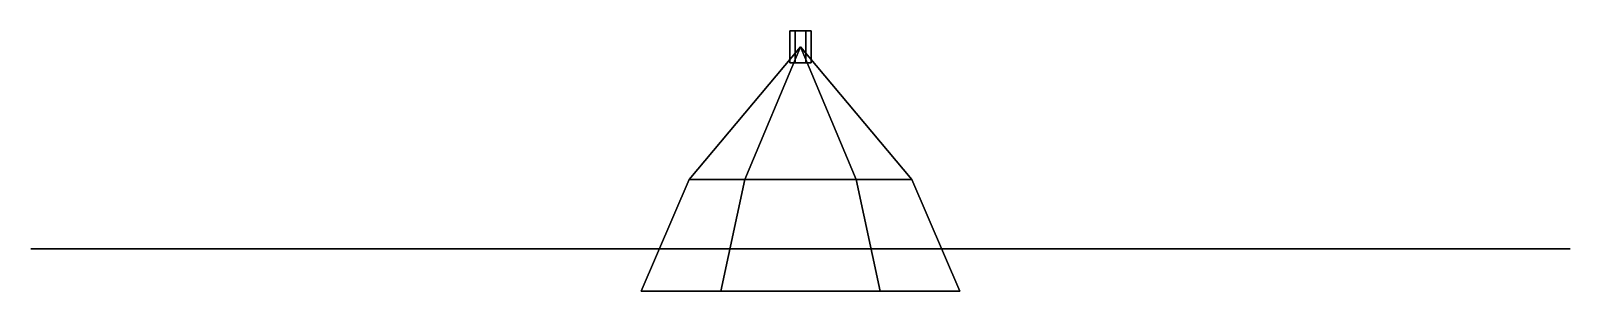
# Model space of a CAD drawing. Extents: x -1.45 to 1.45, y 3.86 to 4.35.
import ezdxf

# ---------------------------------------------------------------- set-up
doc = ezdxf.new("R2010")
doc.units = 0
doc.layers.add('PROP', color=1, linetype='CONTINUOUS')

msp = doc.modelspace()

# ---------------------------------------------------------------- linework, layer by layer
at = {"layer": 'PROP'}
for points in [[(-0.01, 4.35, 0.0173), (-0.02, 4.35), (-0.02, 4.29), (-0.01, 4.29, 0.0173)], [(-0.02, 4.35), (-0.01, 4.35, -0.0173), (-0.01, 4.29, -0.0173), (-0.02, 4.29)], [(0.02, 4.35), (-0.02, 4.35), (-0.01, 4.35, 0.0173), (0.01, 4.35, 0.0173)], [(0.01, 4.35, -0.0173), (-0.01, 4.35, -0.0173), (-0.02, 4.35), (0.02, 4.35)], [(0.01, 4.35, 0.0173), (-0.01, 4.35, 0.0173), (-0.01, 4.29, 0.0173), (0.01, 4.29, 0.0173)], [(-0.01, 4.35, -0.0173), (0.01, 4.35, -0.0173), (0.01, 4.29, -0.0173), (-0.01, 4.29, -0.0173)], [(0.02, 4.35), (0.01, 4.35, 0.0173), (0.01, 4.29, 0.0173), (0.02, 4.29)], [(0.01, 4.35, -0.0173), (0.02, 4.35), (0.02, 4.29), (0.01, 4.29, -0.0173)], [(-0.105, 4.07, -0.1819), (-0.21, 4.07), (0, 4.32)], [(-0.21, 4.07), (-0.105, 4.07, 0.1819), (0, 4.32)], [(0.105, 4.07, -0.1819), (-0.105, 4.07, -0.1819), (0, 4.32)], [(-0.105, 4.07, 0.1819), (0.105, 4.07, 0.1819), (0, 4.32)], [(0.21, 4.07), (0.105, 4.07, -0.1819), (0, 4.32)], [(0.105, 4.07, 0.1819), (0.21, 4.07), (0, 4.32)], [(-0.105, 4.07, 0.1819), (-0.21, 4.07), (-0.3, 3.86), (-0.15, 3.86, 0.2598)], [(-0.21, 4.07), (-0.105, 4.07, -0.1819), (-0.15, 3.86, -0.2598), (-0.3, 3.86)], [(0.105, 4.07, 0.1819), (-0.105, 4.07, 0.1819), (-0.15, 3.86, 0.2598), (0.15, 3.86, 0.2598)], [(-0.105, 4.07, -0.1819), (0.105, 4.07, -0.1819), (0.15, 3.86, -0.2598), (-0.15, 3.86, -0.2598)], [(0.21, 4.07), (0.105, 4.07, 0.1819), (0.15, 3.86, 0.2598), (0.3, 3.86)], [(0.105, 4.07, -0.1819), (0.21, 4.07), (0.3, 3.86), (0.15, 3.86, -0.2598)], [(-1.24, 3.94, -0.05), (-1.24, 3.94, 0.07), (-1.45, 3.94, 0.04), (-1.45, 3.94, -0.01)], [(-1.45, 3.94, -0.01), (-1.45, 3.94, 0.04), (-1.24, 3.94, 0.07), (-1.24, 3.94, -0.05)], [(-1.24, 3.94, -0.05), (-1.24, 3.94, 0.07), (-0.92, 3.94, 0.08), (-0.92, 3.94, -0.07)], [(-0.92, 3.94, -0.07), (-0.92, 3.94, 0.08), (-1.24, 3.94, 0.07), (-1.24, 3.94, -0.05)], [(-0.6, 3.94, -0.07), (-0.6, 3.94, 0.08), (-0.92, 3.94, 0.08), (-0.92, 3.94, -0.07)], [(-0.92, 3.94, -0.07), (-0.92, 3.94, 0.08), (-0.6, 3.94, 0.08), (-0.6, 3.94, -0.07)], [(-0.4, 3.94, -0.07), (-0.4, 3.94, 0.07), (-0.6, 3.94, 0.08), (-0.6, 3.94, -0.07)], [(-0.6, 3.94, -0.07), (-0.6, 3.94, 0.08), (-0.4, 3.94, 0.07), (-0.4, 3.94, -0.07)], [(0, 3.94, -0.0399), (0, 3.94, 0.0299), (-0.4, 3.94, 0.07), (-0.4, 3.94, -0.07)], [(-0.4, 3.94, -0.07), (-0.4, 3.94, 0.07), (0, 3.94, 0.0299), (0, 3.94, -0.0399)], [(0, 3.94, -0.0399), (0, 3.94, 0.0299), (0.4, 3.94, 0.07), (0.4, 3.94, -0.07)], [(0.4, 3.94, -0.07), (0.4, 3.94, 0.07), (0, 3.94, 0.0299), (0, 3.94, -0.0399)], [(0.4, 3.94, -0.07), (0.4, 3.94, 0.07), (0.6, 3.94, 0.08), (0.6, 3.94, -0.07)], [(0.6, 3.94, -0.07), (0.6, 3.94, 0.08), (0.4, 3.94, 0.07), (0.4, 3.94, -0.07)], [(0.92, 3.94, -0.07), (0.92, 3.94, 0.08), (0.6, 3.94, 0.08), (0.6, 3.94, -0.07)], [(0.6, 3.94, -0.07), (0.6, 3.94, 0.08), (0.92, 3.94, 0.08), (0.92, 3.94, -0.07)], [(0.92, 3.94, -0.07), (0.92, 3.94, 0.08), (1.24, 3.94, 0.07), (1.24, 3.94, -0.05)], [(1.24, 3.94, -0.05), (1.24, 3.94, 0.07), (0.92, 3.94, 0.08), (0.92, 3.94, -0.07)], [(1.45, 3.94, -0.01), (1.45, 3.94, 0.04), (1.24, 3.94, 0.07), (1.24, 3.94, -0.05)], [(1.24, 3.94, -0.05), (1.24, 3.94, 0.07), (1.45, 3.94, 0.04), (1.45, 3.94, -0.01)]]:
    msp.add_3dface(points, dxfattribs=at)

doc.saveas('drawing.dxf')
